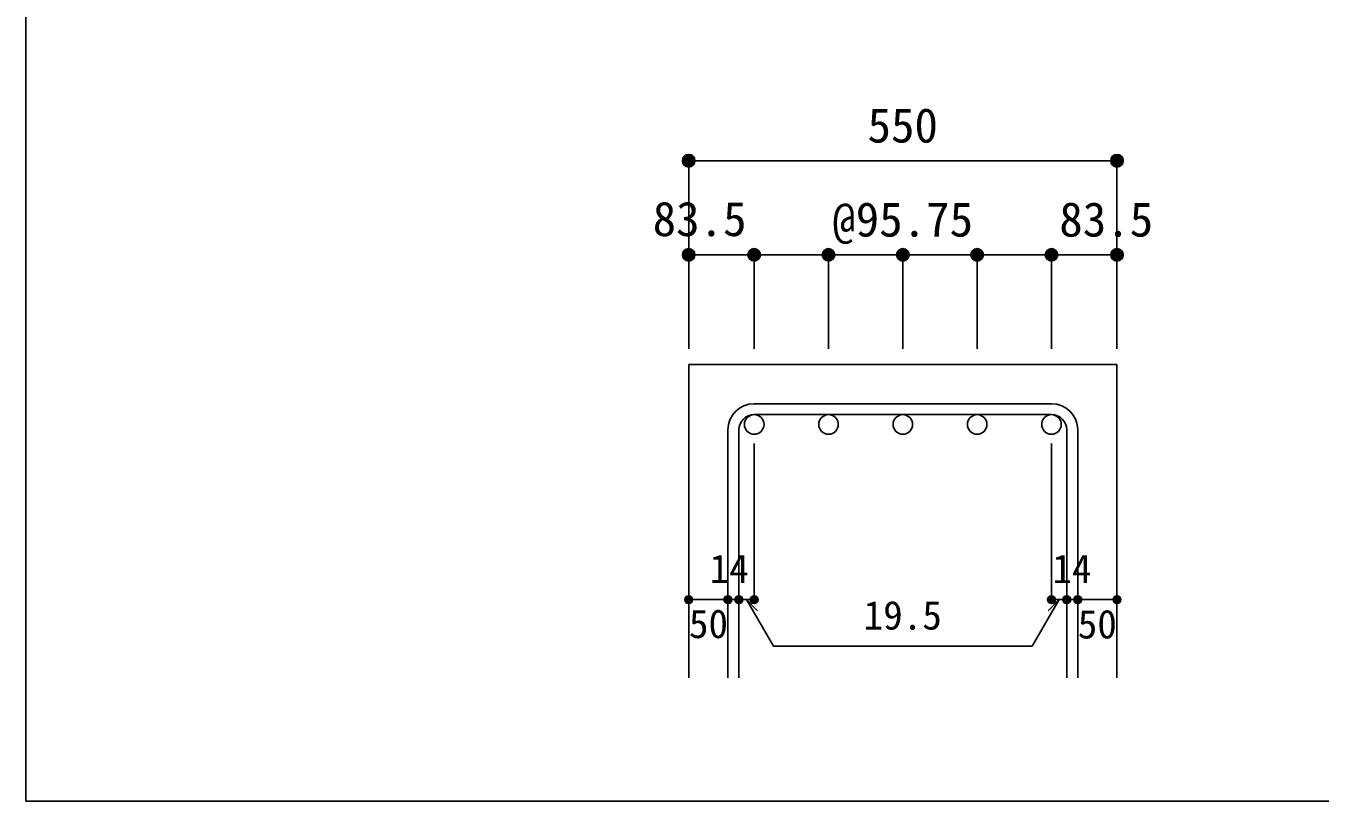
# Model space of a CAD drawing. Units: millimetres at full size, sheet at 1:20. Extents: x -3982 to 3969, y -2797 to 2801.
# Drawn here: x -3982 to -2332, y -2797 to -1808 of the extents above; entities that cross this region are included whole.
import ezdxf
from ezdxf.enums import TextEntityAlignment as Align

# ---------------------------------------------------------------- set-up
doc = ezdxf.new("R2010")
doc.units = ezdxf.units.MM
doc.header["$LTSCALE"] = 20
doc.header["$PDMODE"] = 32
doc.header["$PDSIZE"] = 10
for name, color, linetype in [('6-1_躯体線', 2, 'Continuous'), ('6-5_梁主筋', 7, 'Continuous'), ('6-6_S.T.P.', 7, 'Continuous'), ('6-D_寸法', 4, 'Continuous'), ('F-0_枠', 6, 'Continuous')]:
    doc.layers.add(name, color=color, linetype=linetype)
doc.styles.add('ＭＳ ゴシック', font='')
doc.styles.get('ＭＳ ゴシック').set_extended_font_data('MS Gothic')

msp = doc.modelspace()

# ---------------------------------------------------------------- linework, layer by layer
at = {"layer": '6-1_躯体線'}
for p, q in [((-3136.87, -2239.67), (-2590.87, -2239.67)), ((-3136.87, -2239.67), (-3136.87, -2639.67)), ((-2590.87, -2239.67), (-2590.87, -2639.67))]:
    msp.add_line(p, q, dxfattribs=at)
at = {"layer": '6-5_梁主筋', "color": 3}
for centre in [(-3053.37, -2316.17), (-2958.62, -2316.17), (-2863.87, -2316.17), (-2769.12, -2316.17), (-2674.37, -2316.17)]:
    msp.add_circle(centre, 12.5, dxfattribs=at)
at = {"layer": '6-6_S.T.P.'}
for p, q in [((-2674.37, -2289.67), (-3053.37, -2289.67)), ((-2674.37, -2303.67), (-3053.37, -2303.67)), ((-3086.87, -2323.17), (-3086.87, -2639.67)), ((-3072.87, -2323.17), (-3072.87, -2639.67)), ((-2654.87, -2323.17), (-2654.87, -2639.67)), ((-2640.87, -2323.17), (-2640.87, -2639.67))]:
    msp.add_line(p, q, dxfattribs=at)
for centre, radius, start, end in [((-3053.37, -2323.17), 33.5, 90, 180), ((-2674.37, -2323.17), 33.5, 0, 90), ((-3053.37, -2323.17), 19.5, 90, 180), ((-2674.37, -2323.17), 19.5, 0, 90)]:
    msp.add_arc(centre, radius, start, end, dxfattribs=at)
at = {"layer": '6-D_寸法'}
for p, q in [((-3136.87, -1979.67), (-3136.87, -2099.67)), ((-3136.87, -1979.67), (-2590.87, -1979.67)), ((-2590.87, -1979.67), (-2590.87, -2099.67)), ((-3136.87, -2099.67), (-3136.87, -2219.67)), ((-3136.87, -2099.67), (-3053.37, -2099.67)), ((-3053.37, -2099.67), (-2863.87, -2099.67)), ((-3053.37, -2099.67), (-3053.37, -2219.67)), ((-2958.62, -2099.67), (-2958.62, -2219.67)), ((-2863.87, -2099.67), (-2674.37, -2099.67)), ((-2863.87, -2099.67), (-2863.87, -2219.67)), ((-2769.12, -2099.67), (-2769.12, -2219.67)), ((-2674.37, -2099.67), (-2674.37, -2219.67)), ((-2674.37, -2099.67), (-2590.87, -2099.67)), ((-2590.87, -2099.67), (-2590.87, -2219.67)), ((-2674.37, -2539.67), (-2674.37, -2340.34)), ((-3136.87, -2539.67), (-3086.87, -2539.67)), ((-3063.12, -2539.67), (-3028.89, -2598.95)), ((-3063.12, -2539.67), (-3048.97, -2553.81)), ((-2664.62, -2539.67), (-2698.84, -2598.95)), ((-2664.62, -2539.67), (-2678.76, -2553.81)), ((-2674.37, -2539.67), (-2590.87, -2539.67)), ((-2654.87, -2539.67), (-2640.87, -2539.67)), ((-3028.89, -2598.95), (-2698.84, -2598.95))]:
    msp.add_line(p, q, dxfattribs=at)
for points in [[(-2590.87, -1979.67), (-2590.87, -2099.67), (-2590.87, -2219.67)], [(-3086.87, -2539.67), (-3053.37, -2539.67), (-3053.37, -2340.34)]]:
    msp.add_lwpolyline(points, dxfattribs=at)
for centre, radius in [((-3136.87, -1979.67), 8), ((-3136.87, -1979.67), 7.2), ((-3136.87, -1979.67), 6.4), ((-3136.87, -1979.67), 5.6), ((-3136.87, -1979.67), 4.8), ((-3136.87, -1979.67), 4), ((-3136.87, -1979.67), 3.2), ((-3136.87, -1979.67), 2.4), ((-3136.87, -1979.67), 1.6), ((-3136.87, -1979.67), 0.8), ((-2590.87, -1979.67), 8), ((-2590.87, -1979.67), 7.2), ((-2590.87, -1979.67), 6.4), ((-2590.87, -1979.67), 5.6), ((-2590.87, -1979.67), 4.8), ((-2590.87, -1979.67), 4), ((-2590.87, -1979.67), 3.2), ((-2590.87, -1979.67), 2.4), ((-2590.87, -1979.67), 1.6), ((-2590.87, -1979.67), 0.8), ((-3136.87, -2099.67), 8), ((-3136.87, -2099.67), 7.2), ((-3136.87, -2099.67), 6.4), ((-3136.87, -2099.67), 5.6), ((-3136.87, -2099.67), 4.8), ((-3053.37, -2099.67), 8), ((-3053.37, -2099.67), 7.2), ((-3053.37, -2099.67), 6.4), ((-3053.37, -2099.67), 5.6), ((-3053.37, -2099.67), 4.8), ((-2958.62, -2099.67), 8), ((-2958.62, -2099.67), 7.2), ((-2958.62, -2099.67), 6.4), ((-2958.62, -2099.67), 5.6), ((-2958.62, -2099.67), 4.8), ((-2863.87, -2099.67), 8), ((-2863.87, -2099.67), 7.2), ((-2863.87, -2099.67), 6.4), ((-2863.87, -2099.67), 5.6), ((-2863.87, -2099.67), 4.8), ((-2769.12, -2099.67), 8), ((-2769.12, -2099.67), 7.2), ((-2769.12, -2099.67), 6.4), ((-2769.12, -2099.67), 5.6), ((-2769.12, -2099.67), 4.8), ((-2674.37, -2099.67), 8), ((-2674.37, -2099.67), 7.2), ((-2674.37, -2099.67), 6.4), ((-2674.37, -2099.67), 5.6), ((-2674.37, -2099.67), 4.8), ((-2590.87, -2099.67), 8), ((-2590.87, -2099.67), 7.2), ((-2590.87, -2099.67), 6.4), ((-2590.87, -2099.67), 5.6), ((-2590.87, -2099.67), 4.8), ((-3136.87, -2099.67), 4), ((-3136.87, -2099.67), 3.2), ((-3136.87, -2099.67), 2.4), ((-3136.87, -2099.67), 1.6), ((-3136.87, -2099.67), 0.8), ((-3053.37, -2099.67), 4), ((-3053.37, -2099.67), 3.2), ((-3053.37, -2099.67), 2.4), ((-3053.37, -2099.67), 1.6), ((-3053.37, -2099.67), 0.8), ((-2958.62, -2099.67), 4), ((-2958.62, -2099.67), 3.2), ((-2958.62, -2099.67), 2.4), ((-2958.62, -2099.67), 1.6), ((-2958.62, -2099.67), 0.8), ((-2863.87, -2099.67), 4), ((-2863.87, -2099.67), 3.2), ((-2863.87, -2099.67), 2.4), ((-2863.87, -2099.67), 1.6), ((-2863.87, -2099.67), 0.8), ((-2769.12, -2099.67), 4), ((-2769.12, -2099.67), 3.2), ((-2769.12, -2099.67), 2.4), ((-2769.12, -2099.67), 1.6), ((-2769.12, -2099.67), 0.8), ((-2674.37, -2099.67), 4), ((-2674.37, -2099.67), 3.2), ((-2674.37, -2099.67), 2.4), ((-2674.37, -2099.67), 1.6), ((-2674.37, -2099.67), 0.8), ((-2590.87, -2099.67), 4), ((-2590.87, -2099.67), 3.2), ((-2590.87, -2099.67), 2.4), ((-2590.87, -2099.67), 1.6), ((-2590.87, -2099.67), 0.8), ((-3136.87, -2539.67), 4), ((-3136.87, -2539.67), 3.6), ((-3136.87, -2539.67), 3.2), ((-3136.87, -2539.67), 2.8), ((-3136.87, -2539.67), 2.4), ((-3136.87, -2539.67), 2), ((-3136.87, -2539.67), 1.6), ((-3136.87, -2539.67), 1.2), ((-3136.87, -2539.67), 0.8), ((-3136.87, -2539.67), 0.4), ((-3086.87, -2539.67), 4), ((-3086.87, -2539.67), 3.6), ((-3086.87, -2539.67), 3.2), ((-3086.87, -2539.67), 2.8), ((-3086.87, -2539.67), 2.4), ((-3086.87, -2539.67), 2), ((-3086.87, -2539.67), 1.6), ((-3086.87, -2539.67), 1.2), ((-3086.87, -2539.67), 0.8), ((-3086.87, -2539.67), 0.4), ((-3072.87, -2539.67), 4), ((-3072.87, -2539.67), 3.6), ((-3072.87, -2539.67), 3.2), ((-3072.87, -2539.67), 2.8), ((-3072.87, -2539.67), 2.4), ((-3072.87, -2539.67), 2), ((-3072.87, -2539.67), 1.6), ((-3072.87, -2539.67), 1.2), ((-3072.87, -2539.67), 0.8), ((-3072.87, -2539.67), 0.4), ((-3053.37, -2539.67), 4), ((-3053.37, -2539.67), 3.6), ((-3053.37, -2539.67), 3.2), ((-3053.37, -2539.67), 2.8), ((-3053.37, -2539.67), 2.4), ((-3053.37, -2539.67), 2), ((-3053.37, -2539.67), 1.6), ((-3053.37, -2539.67), 1.2), ((-3053.37, -2539.67), 0.8), ((-3053.37, -2539.67), 0.4), ((-2674.37, -2539.67), 4), ((-2674.37, -2539.67), 3.6), ((-2674.37, -2539.67), 3.2), ((-2674.37, -2539.67), 2.8), ((-2674.37, -2539.67), 2.4), ((-2674.37, -2539.67), 2), ((-2674.37, -2539.67), 1.6), ((-2674.37, -2539.67), 1.2), ((-2674.37, -2539.67), 0.8), ((-2674.37, -2539.67), 0.4), ((-2654.87, -2539.67), 4), ((-2654.87, -2539.67), 3.6), ((-2654.87, -2539.67), 3.2), ((-2654.87, -2539.67), 2.8), ((-2654.87, -2539.67), 2.4), ((-2654.87, -2539.67), 2), ((-2654.87, -2539.67), 1.6), ((-2654.87, -2539.67), 1.2), ((-2654.87, -2539.67), 0.8), ((-2654.87, -2539.67), 0.4), ((-2640.87, -2539.67), 4), ((-2640.87, -2539.67), 3.6), ((-2640.87, -2539.67), 3.2), ((-2640.87, -2539.67), 2.8), ((-2640.87, -2539.67), 2.4), ((-2640.87, -2539.67), 2), ((-2640.87, -2539.67), 1.6), ((-2640.87, -2539.67), 1.2), ((-2640.87, -2539.67), 0.8), ((-2640.87, -2539.67), 0.4), ((-2590.87, -2539.67), 4), ((-2590.87, -2539.67), 3.6), ((-2590.87, -2539.67), 3.2), ((-2590.87, -2539.67), 2.8), ((-2590.87, -2539.67), 2.4), ((-2590.87, -2539.67), 2), ((-2590.87, -2539.67), 1.6), ((-2590.87, -2539.67), 1.2), ((-2590.87, -2539.67), 0.8), ((-2590.87, -2539.67), 0.4)]:
    msp.add_circle(centre, radius, dxfattribs=at)
at = {"layer": '6-D_寸法', "color": 7}
for p in [(-3136.87, -1979.67), (-3136.87, -1979.67), (-2590.87, -1979.67), (-2590.87, -1979.67), (-3136.87, -2099.67), (-3053.37, -2099.67), (-2958.62, -2099.67), (-2863.87, -2099.67), (-2769.12, -2099.67), (-2674.37, -2099.67), (-2590.87, -2099.67), (-3136.87, -2539.67), (-3086.87, -2539.67), (-3072.87, -2539.67), (-3053.37, -2539.67), (-2674.37, -2539.67), (-2654.87, -2539.67), (-2640.87, -2539.67), (-2590.87, -2539.67)]:
    msp.add_point(p, dxfattribs=at)
at = {"layer": 'F-0_枠'}
for p in [(-3981.92, 2800.77), (3969.4, -2796.83)]:
    msp.add_line(p, (-3981.92, -2796.83), dxfattribs=at)

# ---------------------------------------------------------------- texts
at = {"layer": '6-D_寸法', "style": 'ＭＳ ゴシック'}
for s, height, p in [('550', 43.99, (-2908.87, -1969.67)), ('83.5', 43.99, (-3182.81, -2089.01)), ('@95.75', 43.99, (-2953.87, -2089.67)), ('83.5', 43.99, (-2664.37, -2089.67)), ('14', 36.66, (-3110.18, -2529.6)), ('14', 36.66, (-2673.26, -2529.67)), ('50', 36.66, (-3136.61, -2599.77)), ('19.5', 36.66, (-2913.87, -2588.95)), ('50', 36.66, (-2640.87, -2600.22))]:
    msp.add_text(s, height=height, dxfattribs=at).set_placement(p, align=Align.BOTTOM_LEFT)

doc.saveas('drawing.dxf')
